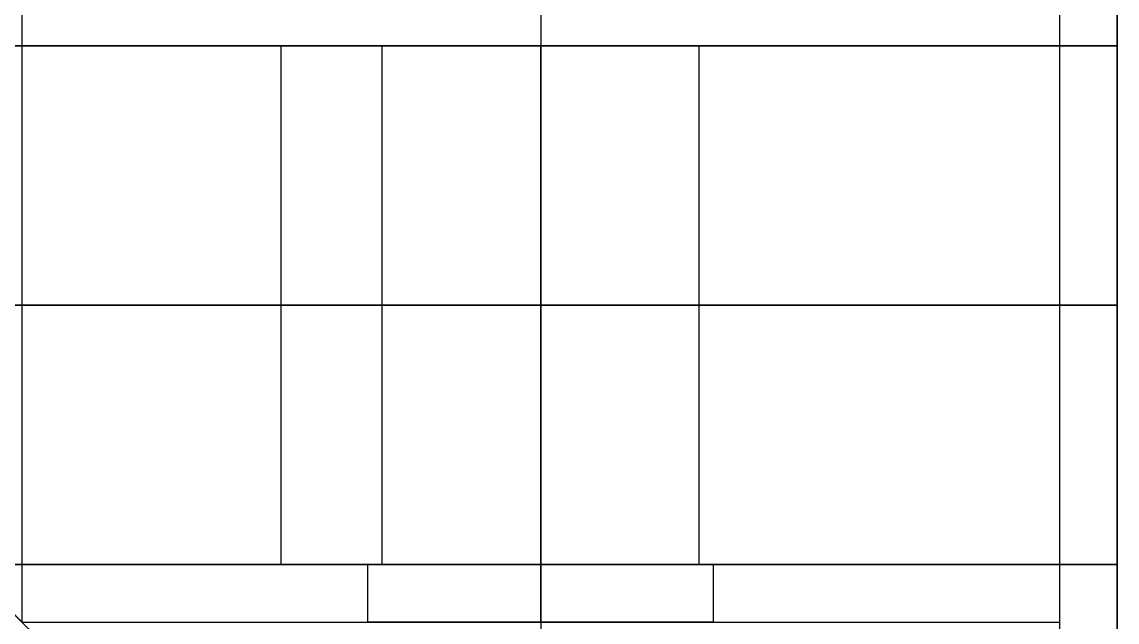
# Model space of a CAD drawing. Header units: millimetres. Extents: x -6529 to 809, y -8611 to 207.
# Drawn here: x 771.03 to 809.03, y -8573 to -8552.17 of the extents above; entities that cross this region are included whole.
import ezdxf

# ---------------------------------------------------------------- set-up
doc = ezdxf.new("R2010")
doc.units = ezdxf.units.MM
doc.header["$MEASUREMENT"] = 0
doc.layers.add('platen', color=7, linetype='Continuous', true_color=0x007f00)
doc.layers.add('staal', color=5, linetype='Continuous', true_color=0x0000ff)

# ---------------------------------------------------------------- blocks, each defined once
blk = doc.blocks.new('plaat base')
at = {"layer": 'platen'}
for p, q in [((20, -32), (20, -32, 18)), ((14.5, -37.5), (14.5, -37.5, 18)), ((25.5, -37.5), (25.5, -37.5, 18)), ((20, -43), (20, -43, 18)), ((20, -107), (20, -107, 18)), ((14.5, -112.5), (14.5, -112.5, 18)), ((25.5, -112.5), (25.5, -112.5, 18)), ((20, -118), (20, -118, 18)), ((20, -182), (20, -182, 18)), ((14.5, -187.5), (14.5, -187.5, 18)), ((25.5, -187.5), (25.5, -187.5, 18)), ((20, -193), (20, -193, 18)), ((20, -257), (20, -257, 18)), ((14.5, -262.5), (14.5, -262.5, 18)), ((25.5, -262.5), (25.5, -262.5, 18)), ((20, -268), (20, -268, 18)), ((20, -632), (20, -632, 18)), ((14.5, -637.5), (14.5, -637.5, 18)), ((25.5, -637.5), (25.5, -637.5, 18)), ((20, -643), (20, -643, 18)), ((20, -707), (20, -707, 18)), ((14.5, -712.5), (14.5, -712.5, 18)), ((25.5, -712.5), (25.5, -712.5, 18)), ((20, -718), (20, -718, 18)), ((20, -782), (20, -782, 18)), ((14.5, -787.5), (14.5, -787.5, 18)), ((25.5, -787.5), (25.5, -787.5, 18)), ((20, -793), (20, -793, 18)), ((20, -857), (20, -857, 18)), ((14.5, -862.5), (14.5, -862.5, 18)), ((25.5, -862.5), (25.5, -862.5, 18)), ((20, -868), (20, -868, 18))]:
    blk.add_line(p, q, dxfattribs=at)
for points in [[(358, 0), (179, 0), (0, 0)], [(0, 0), (0, 0, 9), (0, 0, 18)], [(358, 0, 18), (179, 0, 18), (0, 0, 18)], [(0, 0), (0, -150), (0, -300)], [(0, 0, 18), (0, -150, 18), (0, -300, 18)], [(358, 0, 9), (179, 0, 9), (0, 0, 9)], [(0, 0, 9), (0, -150, 9), (0, -300, 9)], [(0, -150), (0, -150, 9), (0, -150, 18)], [(0, -300), (0, -300, 9), (0, -300, 18)], [(0, -300), (29, -300), (58, -300)], [(0, -300, 18), (29, -300, 18), (58, -300, 18)], [(0, -300, 9), (29, -300, 9), (58, -300, 9)], [(29, -300), (29, -300, 9), (29, -300, 18)], [(58, -600), (29, -600), (0, -600)], [(0, -600), (0, -600, 9), (0, -600, 18)], [(58, -600, 18), (29, -600, 18), (0, -600, 18)], [(0, -600), (0, -750), (0, -900)], [(0, -600, 18), (0, -750, 18), (0, -900, 18)], [(58, -600, 9), (29, -600, 9), (0, -600, 9)], [(0, -600, 9), (0, -750, 9), (0, -900, 9)], [(29, -600), (29, -600, 9), (29, -600, 18)], [(0, -750), (0, -750, 9), (0, -750, 18)], [(0, -900), (0, -900, 9), (0, -900, 18)], [(0, -900), (29, -900), (58, -900)], [(0, -900, 18), (29, -900, 18), (58, -900, 18)], [(0, -900, 9), (29, -900, 9), (58, -900, 9)], [(29, -900), (29, -900, 9), (29, -900, 18)], [(1316, -1200), (1316, -1050), (1316, -900)], [(1316, -1200, 18), (1316, -1050, 18), (1316, -900, 18)], [(1316, -1200, 9), (1316, -1050, 9), (1316, -900, 9)], [(958, -1200), (1137, -1200), (1316, -1200)], [(958, -1200, 18), (1137, -1200, 18), (1316, -1200, 18)], [(958, -1200, 9), (1137, -1200, 9), (1316, -1200, 9)], [(1316, -1200), (1316, -1200, 9), (1316, -1200, 18)]]:
    blk.add_open_spline(points, degree=2, dxfattribs=at)
for points in [[(25.5, -37.5), (25.5, -43), (20, -43), (14.5, -43), (14.5, -37.5), (14.5, -32), (20, -32), (25.5, -32), (25.5, -37.5)], [(25.5, -37.5, 18), (25.5, -43, 18), (20, -43, 18), (14.5, -43, 18), (14.5, -37.5, 18), (14.5, -32, 18), (20, -32, 18), (25.5, -32, 18), (25.5, -37.5, 18)], [(25.5, -112.5), (25.5, -118), (20, -118), (14.5, -118), (14.5, -112.5), (14.5, -107), (20, -107), (25.5, -107), (25.5, -112.5)], [(25.5, -112.5, 18), (25.5, -118, 18), (20, -118, 18), (14.5, -118, 18), (14.5, -112.5, 18), (14.5, -107, 18), (20, -107, 18), (25.5, -107, 18), (25.5, -112.5, 18)], [(25.5, -187.5), (25.5, -193), (20, -193), (14.5, -193), (14.5, -187.5), (14.5, -182), (20, -182), (25.5, -182), (25.5, -187.5)], [(25.5, -187.5, 18), (25.5, -193, 18), (20, -193, 18), (14.5, -193, 18), (14.5, -187.5, 18), (14.5, -182, 18), (20, -182, 18), (25.5, -182, 18), (25.5, -187.5, 18)], [(25.5, -262.5), (25.5, -268), (20, -268), (14.5, -268), (14.5, -262.5), (14.5, -257), (20, -257), (25.5, -257), (25.5, -262.5)], [(25.5, -262.5, 18), (25.5, -268, 18), (20, -268, 18), (14.5, -268, 18), (14.5, -262.5, 18), (14.5, -257, 18), (20, -257, 18), (25.5, -257, 18), (25.5, -262.5, 18)], [(25.5, -637.5), (25.5, -643), (20, -643), (14.5, -643), (14.5, -637.5), (14.5, -632), (20, -632), (25.5, -632), (25.5, -637.5)], [(25.5, -637.5, 18), (25.5, -643, 18), (20, -643, 18), (14.5, -643, 18), (14.5, -637.5, 18), (14.5, -632, 18), (20, -632, 18), (25.5, -632, 18), (25.5, -637.5, 18)], [(25.5, -712.5), (25.5, -718), (20, -718), (14.5, -718), (14.5, -712.5), (14.5, -707), (20, -707), (25.5, -707), (25.5, -712.5)], [(25.5, -712.5, 18), (25.5, -718, 18), (20, -718, 18), (14.5, -718, 18), (14.5, -712.5, 18), (14.5, -707, 18), (20, -707, 18), (25.5, -707, 18), (25.5, -712.5, 18)], [(25.5, -787.5), (25.5, -793), (20, -793), (14.5, -793), (14.5, -787.5), (14.5, -782), (20, -782), (25.5, -782), (25.5, -787.5)], [(25.5, -787.5, 18), (25.5, -793, 18), (20, -793, 18), (14.5, -793, 18), (14.5, -787.5, 18), (14.5, -782, 18), (20, -782, 18), (25.5, -782, 18), (25.5, -787.5, 18)], [(25.5, -862.5), (25.5, -868), (20, -868), (14.5, -868), (14.5, -862.5), (14.5, -857), (20, -857), (25.5, -857), (25.5, -862.5)], [(25.5, -862.5, 18), (25.5, -868, 18), (20, -868, 18), (14.5, -868, 18), (14.5, -862.5, 18), (14.5, -857, 18), (20, -857, 18), (25.5, -857, 18), (25.5, -862.5, 18)]]:
    blk.add_rational_spline(points, [1, 0.707106781187, 1, 0.707106781187, 1, 0.707106781187, 1, 0.707106781187, 1], degree=2, knots=[-31.415927, -31.415927, -31.415927, -23.561945, -23.561945, -15.707963, -15.707963, -7.853982, -7.853982, 0, 0, 0], dxfattribs=at)
blk = doc.blocks.new('plaat laag')
at = {"layer": 'platen'}
for p, q in [((-4.266, -1290.493, 562.5), (13.734, -1290.552, 562.5)), ((-4.266, -1290.493, 412.5), (13.734, -1290.552, 412.5)), ((-4.266, -1290.493, 337.5), (13.734, -1290.552, 337.5)), ((-4.266, -1290.493, 487.5), (13.734, -1290.552, 487.5)), ((-4.285, -1295.993, 568), (13.715, -1296.052, 568)), ((-4.285, -1295.993, 557), (13.715, -1296.052, 557)), ((-4.285, -1295.993, 418), (13.715, -1296.052, 418)), ((-4.285, -1295.993, 407), (13.715, -1296.052, 407)), ((-4.285, -1295.993, 343), (13.715, -1296.052, 343)), ((-4.285, -1295.993, 332), (13.715, -1296.052, 332)), ((-4.285, -1295.993, 493), (13.715, -1296.052, 493)), ((-4.285, -1295.993, 482), (13.715, -1296.052, 482)), ((-4.303, -1301.493, 562.5), (13.697, -1301.552, 562.5)), ((-4.303, -1301.493, 412.5), (13.697, -1301.552, 412.5)), ((-4.303, -1301.493, 337.5), (13.697, -1301.552, 337.5)), ((-4.303, -1301.493, 487.5), (13.697, -1301.552, 487.5))]:
    blk.add_line(p, q, dxfattribs=at)
for points in [[(-3.167, -957.995, 600), (-3.759, -1136.994, 600), (-4.351, -1315.993, 600)], [(5.833, -958.025, 600), (5.241, -1137.024, 600), (4.649, -1316.023, 600)], [(14.833, -958.054, 600), (14.241, -1137.053, 600), (13.649, -1316.052, 600)], [(-4.351, -1315.993, 300), (-4.255, -1286.993, 300), (-4.159, -1257.993, 300)], [(-4.351, -1315.993, 300), (-4.255, -1286.993, 300), (-4.159, -1257.993, 300)], [(4.649, -1316.023, 300), (4.745, -1287.023, 300), (4.841, -1258.023, 300)], [(4.649, -1316.023, 300), (4.745, -1287.023, 300), (4.841, -1258.023, 300)], [(13.649, -1316.052, 300), (13.745, -1287.052, 300), (13.841, -1258.053, 300)], [(13.649, -1316.052, 300), (13.745, -1287.052, 300), (13.841, -1258.053, 300)], [(-4.255, -1286.993, 300), (4.745, -1287.023, 300), (13.745, -1287.052, 300)], [(-4.255, -1286.993, 300), (4.745, -1287.023, 300), (13.745, -1287.052, 300)], [(-4.351, -1315.993, 600), (4.649, -1316.023, 600), (13.649, -1316.052, 600)], [(-4.351, -1315.993, 600), (-4.351, -1315.993, 450), (-4.351, -1315.993, 300)], [(13.649, -1316.052, 300), (4.649, -1316.023, 300), (-4.351, -1315.993, 300)], [(-4.351, -1315.993, 300), (4.649, -1316.023, 300), (13.649, -1316.052, 300)], [(-4.351, -1315.993, 450), (4.649, -1316.023, 450), (13.649, -1316.052, 450)], [(4.649, -1316.023, 600), (4.649, -1316.023, 450), (4.649, -1316.023, 300)], [(13.649, -1316.052, 600), (13.649, -1316.052, 450), (13.649, -1316.052, 300)]]:
    blk.add_open_spline(points, degree=2, dxfattribs=at)
for points in [[(-4.266, -1290.493, 562.5), (-4.266, -1290.493, 557), (-4.285, -1295.993, 557), (-4.303, -1301.493, 557), (-4.303, -1301.493, 562.5), (-4.303, -1301.493, 568), (-4.285, -1295.993, 568), (-4.266, -1290.493, 568), (-4.266, -1290.493, 562.5)], [(-4.266, -1290.493, 412.5), (-4.266, -1290.493, 407), (-4.285, -1295.993, 407), (-4.303, -1301.493, 407), (-4.303, -1301.493, 412.5), (-4.303, -1301.493, 418), (-4.285, -1295.993, 418), (-4.266, -1290.493, 418), (-4.266, -1290.493, 412.5)], [(-4.266, -1290.493, 337.5), (-4.266, -1290.493, 332), (-4.285, -1295.993, 332), (-4.303, -1301.493, 332), (-4.303, -1301.493, 337.5), (-4.303, -1301.493, 343), (-4.285, -1295.993, 343), (-4.266, -1290.493, 343), (-4.266, -1290.493, 337.5)], [(-4.266, -1290.493, 487.5), (-4.266, -1290.493, 482), (-4.285, -1295.993, 482), (-4.303, -1301.493, 482), (-4.303, -1301.493, 487.5), (-4.303, -1301.493, 493), (-4.285, -1295.993, 493), (-4.266, -1290.493, 493), (-4.266, -1290.493, 487.5)], [(13.734, -1290.552, 562.5), (13.734, -1290.552, 557), (13.715, -1296.052, 557), (13.697, -1301.552, 557), (13.697, -1301.552, 562.5), (13.697, -1301.552, 568), (13.715, -1296.052, 568), (13.734, -1290.552, 568), (13.734, -1290.552, 562.5)], [(13.734, -1290.552, 412.5), (13.734, -1290.552, 407), (13.715, -1296.052, 407), (13.697, -1301.552, 407), (13.697, -1301.552, 412.5), (13.697, -1301.552, 418), (13.715, -1296.052, 418), (13.734, -1290.552, 418), (13.734, -1290.552, 412.5)], [(13.734, -1290.552, 337.5), (13.734, -1290.552, 332), (13.715, -1296.052, 332), (13.697, -1301.552, 332), (13.697, -1301.552, 337.5), (13.697, -1301.552, 343), (13.715, -1296.052, 343), (13.734, -1290.552, 343), (13.734, -1290.552, 337.5)], [(13.734, -1290.552, 487.5), (13.734, -1290.552, 482), (13.715, -1296.052, 482), (13.697, -1301.552, 482), (13.697, -1301.552, 487.5), (13.697, -1301.552, 493), (13.715, -1296.052, 493), (13.734, -1290.552, 493), (13.734, -1290.552, 487.5)]]:
    blk.add_rational_spline(points, [1, 0.707106781187, 1, 0.707106781187, 1, 0.707106781187, 1, 0.707106781187, 1], degree=2, knots=[-31.415927, -31.415927, -31.415927, -23.561945, -23.561945, -15.707963, -15.707963, -7.853982, -7.853982, 0, 0, 0], dxfattribs=at)
blk = doc.blocks.new('top plaat')
at = {"layer": 'platen'}
for points in [[(1316, -1236), (1316, -927), (1316, -618), (1316, -309), (1316, 0)], [(1316, -1236, 18), (1316, -927, 18), (1316, -618, 18), (1316, -309, 18), (1316, 0, 18)], [(1316, -1236, 9), (1316, -927, 9), (1316, -618, 9), (1316, -309, 9), (1316, 0, 9)]]:
    blk.add_open_spline(points, degree=2, knots=[7292.2246, 7292.2246, 7292.2246, 7911.517745, 7911.517745, 8530.810891, 8530.810891, 8530.810891], dxfattribs=at)
for points in [[(1276, -1236), (1296, -1236), (1316, -1236)], [(1276, -1236, 18), (1296, -1236, 18), (1316, -1236, 18)], [(1276, -1236, 9), (1296, -1236, 9), (1316, -1236, 9)], [(1296, -1236), (1296, -1236, 9), (1296, -1236, 18)], [(1316, -1236), (1316, -1236, 9), (1316, -1236, 18)]]:
    blk.add_open_spline(points, degree=2, dxfattribs=at)

msp = doc.modelspace()

# ---------------------------------------------------------------- linework, layer by layer
at = {"layer": 'staal'}
for p, q in [((809.026, -8611.003, 1952), (769.026, -8571.003, 1952)), ((769.026, -8571.003, 1977), (771.026, -8573.003, 1977)), ((809.026, -8611.003, 1952), (769.026, -8571.003, 1952)), ((783.026, -8573.003, 1371.5), (783.026, -8571.003, 1371.5)), ((783.026, -8573.003, 1446.5), (783.026, -8571.003, 1446.5)), ((783.026, -8573.003, 1596.5), (783.026, -8571.003, 1596.5)), ((783.026, -8573.003, 1521.5), (783.026, -8571.003, 1521.5)), ((783.026, -8573.003, 1746.5), (783.026, -8571.003, 1746.5)), ((783.026, -8573.003, 1671.5), (783.026, -8571.003, 1671.5)), ((783.026, -8573.003, 1896.5), (783.026, -8571.003, 1896.5)), ((783.026, -8573.003, 1821.5), (783.026, -8571.003, 1821.5)), ((783.026, -8573.003, 1221.5), (783.026, -8571.003, 1221.5)), ((783.026, -8573.003, 1296.5), (783.026, -8571.003, 1296.5)), ((783.026, -8573.003, 1071.5), (783.026, -8571.003, 1071.5)), ((783.026, -8573.003, 1146.5), (783.026, -8571.003, 1146.5)), ((783.026, -8573.003, 921.5), (783.026, -8571.003, 921.5)), ((783.026, -8573.003, 996.5), (783.026, -8571.003, 996.5)), ((783.026, -8573.003, 846.5), (783.026, -8571.003, 846.5)), ((783.026, -8573.003, 771.5), (783.026, -8571.003, 771.5)), ((783.026, -8573.003, 545.5), (783.026, -8571.003, 545.5)), ((783.026, -8573.003, 620.5), (783.026, -8571.003, 620.5)), ((783.026, -8573.003, 395.5), (783.026, -8571.003, 395.5)), ((783.026, -8573.003, 470.5), (783.026, -8571.003, 470.5)), ((783.026, -8573.003, 245.5), (783.026, -8571.003, 245.5)), ((783.026, -8573.003, 320.5), (783.026, -8571.003, 320.5)), ((783.026, -8573.003, 170.5), (783.026, -8571.003, 170.5)), ((783.026, -8573.003, 95.5), (783.026, -8571.003, 95.5)), ((789.026, -8573.003, 716), (789.026, -8571.003, 716)), ((789.026, -8573.003, 1952), (789.026, -8571.003, 1952)), ((789.026, -8573.003, 1377.5), (789.026, -8571.003, 1377.5)), ((789.026, -8573.003, 1365.5), (789.026, -8571.003, 1365.5)), ((789.026, -8573.003, 1452.5), (789.026, -8571.003, 1452.5)), ((789.026, -8573.003, 1440.5), (789.026, -8571.003, 1440.5)), ((789.026, -8573.003, 1602.5), (789.026, -8571.003, 1602.5)), ((789.026, -8573.003, 1590.5), (789.026, -8571.003, 1590.5)), ((789.026, -8573.003, 1527.5), (789.026, -8571.003, 1527.5)), ((789.026, -8573.003, 1515.5), (789.026, -8571.003, 1515.5)), ((789.026, -8573.003, 1752.5), (789.026, -8571.003, 1752.5)), ((789.026, -8573.003, 1740.5), (789.026, -8571.003, 1740.5)), ((789.026, -8573.003, 1677.5), (789.026, -8571.003, 1677.5)), ((789.026, -8573.003, 1665.5), (789.026, -8571.003, 1665.5)), ((789.026, -8573.003, 1902.5), (789.026, -8571.003, 1902.5)), ((789.026, -8573.003, 1890.5), (789.026, -8571.003, 1890.5)), ((789.026, -8573.003, 1827.5), (789.026, -8571.003, 1827.5)), ((789.026, -8573.003, 1815.5), (789.026, -8571.003, 1815.5)), ((789.026, -8573.003, 1227.5), (789.026, -8571.003, 1227.5)), ((789.026, -8573.003, 1215.5), (789.026, -8571.003, 1215.5)), ((789.026, -8573.003, 1302.5), (789.026, -8571.003, 1302.5)), ((789.026, -8573.003, 1290.5), (789.026, -8571.003, 1290.5)), ((789.026, -8573.003, 1077.5), (789.026, -8571.003, 1077.5)), ((789.026, -8573.003, 1065.5), (789.026, -8571.003, 1065.5)), ((789.026, -8573.003, 1152.5), (789.026, -8571.003, 1152.5)), ((789.026, -8573.003, 1140.5), (789.026, -8571.003, 1140.5)), ((789.026, -8573.003, 927.5), (789.026, -8571.003, 927.5)), ((789.026, -8573.003, 915.5), (789.026, -8571.003, 915.5)), ((789.026, -8573.003, 1002.5), (789.026, -8571.003, 1002.5)), ((789.026, -8573.003, 990.5), (789.026, -8571.003, 990.5)), ((789.026, -8573.003, 852.5), (789.026, -8571.003, 852.5)), ((789.026, -8573.003, 840.5), (789.026, -8571.003, 840.5)), ((789.026, -8573.003, 777.5), (789.026, -8571.003, 777.5)), ((789.026, -8573.003, 765.5), (789.026, -8571.003, 765.5)), ((789.026, -8573.003, 40), (789.026, -8571.003, 40)), ((789.026, -8573.003, 551.5), (789.026, -8571.003, 551.5)), ((789.026, -8573.003, 539.5), (789.026, -8571.003, 539.5)), ((789.026, -8573.003, 626.5), (789.026, -8571.003, 626.5)), ((789.026, -8573.003, 614.5), (789.026, -8571.003, 614.5)), ((789.026, -8573.003, 401.5), (789.026, -8571.003, 401.5)), ((789.026, -8573.003, 389.5), (789.026, -8571.003, 389.5)), ((789.026, -8573.003, 476.5), (789.026, -8571.003, 476.5)), ((789.026, -8573.003, 464.5), (789.026, -8571.003, 464.5)), ((789.026, -8573.003, 251.5), (789.026, -8571.003, 251.5)), ((789.026, -8573.003, 239.5), (789.026, -8571.003, 239.5)), ((789.026, -8573.003, 326.5), (789.026, -8571.003, 326.5)), ((789.026, -8573.003, 314.5), (789.026, -8571.003, 314.5)), ((789.026, -8573.003, 176.5), (789.026, -8571.003, 176.5)), ((789.026, -8573.003, 164.5), (789.026, -8571.003, 164.5)), ((789.026, -8573.003, 101.5), (789.026, -8571.003, 101.5)), ((789.026, -8573.003, 89.5), (789.026, -8571.003, 89.5)), ((795.026, -8573.003, 1371.5), (795.026, -8571.003, 1371.5)), ((795.026, -8573.003, 1446.5), (795.026, -8571.003, 1446.5)), ((795.026, -8573.003, 1596.5), (795.026, -8571.003, 1596.5)), ((795.026, -8573.003, 1521.5), (795.026, -8571.003, 1521.5)), ((795.026, -8573.003, 1746.5), (795.026, -8571.003, 1746.5)), ((795.026, -8573.003, 1671.5), (795.026, -8571.003, 1671.5)), ((795.026, -8573.003, 1896.5), (795.026, -8571.003, 1896.5)), ((795.026, -8573.003, 1821.5), (795.026, -8571.003, 1821.5)), ((795.026, -8573.003, 1221.5), (795.026, -8571.003, 1221.5)), ((795.026, -8573.003, 1296.5), (795.026, -8571.003, 1296.5)), ((795.026, -8573.003, 1071.5), (795.026, -8571.003, 1071.5)), ((795.026, -8573.003, 1146.5), (795.026, -8571.003, 1146.5)), ((795.026, -8573.003, 921.5), (795.026, -8571.003, 921.5)), ((795.026, -8573.003, 996.5), (795.026, -8571.003, 996.5)), ((795.026, -8573.003, 846.5), (795.026, -8571.003, 846.5)), ((795.026, -8573.003, 771.5), (795.026, -8571.003, 771.5)), ((795.026, -8573.003, 545.5), (795.026, -8571.003, 545.5)), ((795.026, -8573.003, 620.5), (795.026, -8571.003, 620.5)), ((795.026, -8573.003, 395.5), (795.026, -8571.003, 395.5)), ((795.026, -8573.003, 470.5), (795.026, -8571.003, 470.5)), ((795.026, -8573.003, 245.5), (795.026, -8571.003, 245.5)), ((795.026, -8573.003, 320.5), (795.026, -8571.003, 320.5)), ((795.026, -8573.003, 170.5), (795.026, -8571.003, 170.5)), ((795.026, -8573.003, 95.5), (795.026, -8571.003, 95.5))]:
    msp.add_line(p, q, dxfattribs=at)
msp.add_lwpolyline([(-506.974, -7295.003), (809.026, -7295.003), (809.026, -8611.003), (-506.974, -8611.003)], close=True, dxfattribs=at)
for points in [[(809.026, -7295.003, 1952), (809.026, -7953.003, 1952), (809.026, -8611.003, 1952)], [(809.026, -7295.003, 1992), (809.026, -7953.003, 1992), (809.026, -8611.003, 1992)], [(809.026, -7295.003), (809.026, -7953.003), (809.026, -8611.003)], [(809.026, -7295.003, 40), (809.026, -7953.003, 40), (809.026, -8611.003, 40)], [(809.026, -7295.003, 676), (809.026, -7953.003, 676), (809.026, -8611.003, 676)], [(809.026, -7295.003, 716), (809.026, -7953.003, 716), (809.026, -8611.003, 716)], [(807.026, -7297.003, 1990), (807.026, -7953.003, 1990), (807.026, -8609.003, 1990)], [(807.026, -7297.003, 1954), (807.026, -7953.003, 1954), (807.026, -8609.003, 1954)], [(807.026, -7297.003, 38), (807.026, -7953.003, 38), (807.026, -8609.003, 38)], [(807.026, -7297.003, 2), (807.026, -7953.003, 2), (807.026, -8609.003, 2)], [(807.026, -7297.003, 714), (807.026, -7953.003, 714), (807.026, -8609.003, 714)], [(807.026, -7297.003, 678), (807.026, -7953.003, 678), (807.026, -8609.003, 678)], [(771.026, -7333.003, 1990), (771.026, -7953.003, 1990), (771.026, -8573.003, 1990)], [(771.026, -7333.003, 1954), (771.026, -7953.003, 1954), (771.026, -8573.003, 1954)], [(789.026, -8520.503, 40), (789.026, -8555.753, 40), (789.026, -8591.003, 40)], [(789.026, -8520.503, 38), (789.026, -8555.753, 38), (789.026, -8591.003, 38)], [(789.026, -8520.503, 2), (789.026, -8555.753, 2), (789.026, -8591.003, 2)], [(789.026, -8520.503), (789.026, -8555.753), (789.026, -8591.003)], [(771.026, -8521.503, 1972), (771.026, -8547.253, 1972), (771.026, -8573.003, 1972)], [(789.026, -8521.503, 1992), (789.026, -8556.253, 1992), (789.026, -8591.003, 1992)], [(789.026, -8521.503, 1990), (789.026, -8556.253, 1990), (789.026, -8591.003, 1990)], [(789.026, -8521.503, 1954), (789.026, -8556.253, 1954), (789.026, -8591.003, 1954)], [(789.026, -8521.503, 1952), (789.026, -8556.253, 1952), (789.026, -8591.003, 1952)], [(789.026, -8521.503, 716), (789.026, -8556.253, 716), (789.026, -8591.003, 716)], [(789.026, -8521.503, 714), (789.026, -8556.253, 714), (789.026, -8591.003, 714)], [(789.026, -8521.503, 678), (789.026, -8556.253, 678), (789.026, -8591.003, 678)], [(789.026, -8521.503, 676), (789.026, -8556.253, 676), (789.026, -8591.003, 676)], [(807.026, -8521.503, 1972), (807.026, -8565.253, 1972), (807.026, -8609.003, 1972)], [(807.026, -8521.503, 20), (807.026, -8565.253, 20), (807.026, -8609.003, 20)], [(807.026, -8521.503, 696), (807.026, -8565.253, 696), (807.026, -8609.003, 696)], [(809.026, -8521.503, 1972), (809.026, -8566.253, 1972), (809.026, -8611.003, 1972)], [(809.026, -8521.503, 20), (809.026, -8566.253, 20), (809.026, -8611.003, 20)], [(809.026, -8521.503, 696), (809.026, -8566.253, 696), (809.026, -8611.003, 696)], [(809.026, -8611.003, 1992), (789.026, -8591.003, 1992), (769.026, -8571.003, 1992)], [(809.026, -8611.003, 1992), (789.026, -8591.003, 1992), (769.026, -8571.003, 1992)], [(809.026, -8571.003, 716), (789.026, -8571.003, 716), (769.026, -8571.003, 716)], [(809.026, -8571.003, 1952), (789.026, -8571.003, 1952), (769.026, -8571.003, 1952)], [(809.026, -8571.003, 1334), (789.026, -8571.003, 1334), (769.026, -8571.003, 1334)], [(809.026, -8611.003, 40), (789.026, -8591.003, 40), (769.026, -8571.003, 40)], [(809.026, -8611.003), (789.026, -8591.003), (769.026, -8571.003)], [(769.026, -8571.003, 40), (789.026, -8591.003, 40), (809.026, -8611.003, 40)], [(809.026, -8611.003, 716), (789.026, -8591.003, 716), (769.026, -8571.003, 716)], [(809.026, -8611.003, 716), (789.026, -8591.003, 716), (769.026, -8571.003, 716)], [(809.026, -8571.003, 40), (789.026, -8571.003, 40), (769.026, -8571.003, 40)], [(809.026, -8571.003, 676), (789.026, -8571.003, 676), (769.026, -8571.003, 676)], [(809.026, -8571.003, 658), (789.026, -8571.003, 658), (769.026, -8571.003, 658)], [(789.026, -8571.003, 716), (789.026, -8571.003, 740.75), (789.026, -8571.003, 765.5)], [(789.026, -8571.003, 777.5), (789.026, -8571.003, 809), (789.026, -8571.003, 840.5)], [(789.026, -8571.003, 852.5), (789.026, -8571.003, 884), (789.026, -8571.003, 915.5)], [(789.026, -8571.003, 927.5), (789.026, -8571.003, 959), (789.026, -8571.003, 990.5)], [(789.026, -8571.003, 1002.5), (789.026, -8571.003, 1034), (789.026, -8571.003, 1065.5)], [(789.026, -8571.003, 1077.5), (789.026, -8571.003, 1109), (789.026, -8571.003, 1140.5)], [(789.026, -8571.003, 1152.5), (789.026, -8571.003, 1184), (789.026, -8571.003, 1215.5)], [(789.026, -8571.003, 1227.5), (789.026, -8571.003, 1259), (789.026, -8571.003, 1290.5)], [(789.026, -8571.003, 1302.5), (789.026, -8571.003, 1334), (789.026, -8571.003, 1365.5)], [(789.026, -8571.003, 1377.5), (789.026, -8571.003, 1409), (789.026, -8571.003, 1440.5)], [(789.026, -8571.003, 1452.5), (789.026, -8571.003, 1484), (789.026, -8571.003, 1515.5)], [(789.026, -8571.003, 1527.5), (789.026, -8571.003, 1559), (789.026, -8571.003, 1590.5)], [(789.026, -8571.003, 1602.5), (789.026, -8571.003, 1634), (789.026, -8571.003, 1665.5)], [(789.026, -8571.003, 1677.5), (789.026, -8571.003, 1709), (789.026, -8571.003, 1740.5)], [(789.026, -8571.003, 1752.5), (789.026, -8571.003, 1784), (789.026, -8571.003, 1815.5)], [(789.026, -8571.003, 1827.5), (789.026, -8571.003, 1859), (789.026, -8571.003, 1890.5)], [(789.026, -8571.003, 1902.5), (789.026, -8571.003, 1927.25), (789.026, -8571.003, 1952)], [(789.026, -8571.003, 40), (789.026, -8571.003, 64.75), (789.026, -8571.003, 89.5)], [(789.026, -8571.003, 101.5), (789.026, -8571.003, 133), (789.026, -8571.003, 164.5)], [(789.026, -8571.003, 176.5), (789.026, -8571.003, 208), (789.026, -8571.003, 239.5)], [(789.026, -8571.003, 251.5), (789.026, -8571.003, 283), (789.026, -8571.003, 314.5)], [(789.026, -8571.003, 326.5), (789.026, -8571.003, 358), (789.026, -8571.003, 389.5)], [(789.026, -8571.003, 401.5), (789.026, -8571.003, 433), (789.026, -8571.003, 464.5)], [(789.026, -8571.003, 476.5), (789.026, -8571.003, 508), (789.026, -8571.003, 539.5)], [(789.026, -8571.003, 551.5), (789.026, -8571.003, 583), (789.026, -8571.003, 614.5)], [(789.026, -8571.003, 626.5), (789.026, -8571.003, 651.25), (789.026, -8571.003, 676)], [(809.026, -8611.003, 716), (809.026, -8591.003, 716), (809.026, -8571.003, 716)], [(809.026, -8571.003, 716), (809.026, -8571.003, 1334), (809.026, -8571.003, 1952)], [(809.026, -8611.003, 1952), (809.026, -8591.003, 1952), (809.026, -8571.003, 1952)], [(809.026, -8611.003, 1334), (809.026, -8591.003, 1334), (809.026, -8571.003, 1334)], [(809.026, -8611.003, 40), (809.026, -8591.003, 40), (809.026, -8571.003, 40)], [(809.026, -8571.003, 40), (809.026, -8571.003, 358), (809.026, -8571.003, 676)], [(809.026, -8611.003, 676), (809.026, -8591.003, 676), (809.026, -8571.003, 676)], [(809.026, -8611.003, 658), (809.026, -8591.003, 658), (809.026, -8571.003, 658)], [(771.026, -8573.003, 1990), (789.026, -8591.003, 1990), (807.026, -8609.003, 1990)], [(771.026, -8573.003, 1954), (771.026, -8573.003, 1972), (771.026, -8573.003, 1990)], [(807.026, -8609.003, 1954), (789.026, -8591.003, 1954), (771.026, -8573.003, 1954)], [(771.026, -8573.003, 1990), (789.026, -8591.003, 1990), (807.026, -8609.003, 1990)], [(807.026, -8609.003, 1954), (789.026, -8591.003, 1954), (771.026, -8573.003, 1954)], [(771.026, -8573.003, 716), (789.026, -8573.003, 716), (807.026, -8573.003, 716)], [(771.026, -8573.003, 1952), (789.026, -8573.003, 1952), (807.026, -8573.003, 1952)], [(771.026, -8573.003, 1334), (789.026, -8573.003, 1334), (807.026, -8573.003, 1334)], [(771.026, -8573.003, 38), (789.026, -8591.003, 38), (807.026, -8609.003, 38)], [(807.026, -8609.003, 2), (789.026, -8591.003, 2), (771.026, -8573.003, 2)], [(807.026, -8609.003, 38), (789.026, -8591.003, 38), (771.026, -8573.003, 38)], [(771.026, -8573.003, 2), (789.026, -8591.003, 2), (807.026, -8609.003, 2)], [(771.026, -8573.003, 40), (789.026, -8573.003, 40), (807.026, -8573.003, 40)], [(771.026, -8573.003, 676), (789.026, -8573.003, 676), (807.026, -8573.003, 676)], [(771.026, -8573.003, 658), (789.026, -8573.003, 658), (807.026, -8573.003, 658)], [(789.026, -8573.003, 716), (789.026, -8573.003, 740.75), (789.026, -8573.003, 765.5)], [(789.026, -8573.003, 777.5), (789.026, -8573.003, 809), (789.026, -8573.003, 840.5)], [(789.026, -8573.003, 852.5), (789.026, -8573.003, 884), (789.026, -8573.003, 915.5)], [(789.026, -8573.003, 927.5), (789.026, -8573.003, 959), (789.026, -8573.003, 990.5)], [(789.026, -8573.003, 1002.5), (789.026, -8573.003, 1034), (789.026, -8573.003, 1065.5)], [(789.026, -8573.003, 1077.5), (789.026, -8573.003, 1109), (789.026, -8573.003, 1140.5)], [(789.026, -8573.003, 1152.5), (789.026, -8573.003, 1184), (789.026, -8573.003, 1215.5)], [(789.026, -8573.003, 1227.5), (789.026, -8573.003, 1259), (789.026, -8573.003, 1290.5)], [(789.026, -8573.003, 1302.5), (789.026, -8573.003, 1334), (789.026, -8573.003, 1365.5)], [(789.026, -8573.003, 1377.5), (789.026, -8573.003, 1409), (789.026, -8573.003, 1440.5)], [(789.026, -8573.003, 1452.5), (789.026, -8573.003, 1484), (789.026, -8573.003, 1515.5)], [(789.026, -8573.003, 1527.5), (789.026, -8573.003, 1559), (789.026, -8573.003, 1590.5)], [(789.026, -8573.003, 1602.5), (789.026, -8573.003, 1634), (789.026, -8573.003, 1665.5)], [(789.026, -8573.003, 1677.5), (789.026, -8573.003, 1709), (789.026, -8573.003, 1740.5)], [(789.026, -8573.003, 1752.5), (789.026, -8573.003, 1784), (789.026, -8573.003, 1815.5)], [(789.026, -8573.003, 1827.5), (789.026, -8573.003, 1859), (789.026, -8573.003, 1890.5)], [(789.026, -8573.003, 1902.5), (789.026, -8573.003, 1927.25), (789.026, -8573.003, 1952)], [(789.026, -8573.003, 40), (789.026, -8573.003, 64.75), (789.026, -8573.003, 89.5)], [(789.026, -8573.003, 101.5), (789.026, -8573.003, 133), (789.026, -8573.003, 164.5)], [(789.026, -8573.003, 176.5), (789.026, -8573.003, 208), (789.026, -8573.003, 239.5)], [(789.026, -8573.003, 251.5), (789.026, -8573.003, 283), (789.026, -8573.003, 314.5)], [(789.026, -8573.003, 326.5), (789.026, -8573.003, 358), (789.026, -8573.003, 389.5)], [(789.026, -8573.003, 401.5), (789.026, -8573.003, 433), (789.026, -8573.003, 464.5)], [(789.026, -8573.003, 476.5), (789.026, -8573.003, 508), (789.026, -8573.003, 539.5)], [(789.026, -8573.003, 551.5), (789.026, -8573.003, 583), (789.026, -8573.003, 614.5)], [(789.026, -8573.003, 626.5), (789.026, -8573.003, 651.25), (789.026, -8573.003, 676)], [(807.026, -8573.003, 716), (807.026, -8573.003, 1334), (807.026, -8573.003, 1952)], [(807.026, -8573.003, 716), (807.026, -8591.003, 716), (807.026, -8609.003, 716)], [(807.026, -8573.003, 1952), (807.026, -8591.003, 1952), (807.026, -8609.003, 1952)], [(807.026, -8573.003, 1334), (807.026, -8591.003, 1334), (807.026, -8609.003, 1334)], [(807.026, -8573.003, 40), (807.026, -8573.003, 358), (807.026, -8573.003, 676)], [(807.026, -8573.003, 40), (807.026, -8591.003, 40), (807.026, -8609.003, 40)], [(807.026, -8573.003, 676), (807.026, -8591.003, 676), (807.026, -8609.003, 676)], [(807.026, -8573.003, 658), (807.026, -8591.003, 658), (807.026, -8609.003, 658)]]:
    msp.add_open_spline(points, degree=2, dxfattribs=at)
for points, weights, knots in [([(783.026, -8571.003, 1371.5), (783.026, -8571.003, 1365.5), (789.026, -8571.003, 1365.5), (795.026, -8571.003, 1365.5), (795.026, -8571.003, 1371.5), (795.026, -8571.003, 1377.5), (789.026, -8571.003, 1377.5), (783.026, -8571.003, 1377.5), (783.026, -8571.003, 1371.5)], [1, 0.707106781187, 1, 0.707106781187, 1, 0.707106781187, 1, 0.707106781187, 1], [-31.415927, -31.415927, -31.415927, -23.561945, -23.561945, -15.707963, -15.707963, -7.853982, -7.853982, 0, 0, 0]), ([(783.026, -8571.003, 1446.5), (783.026, -8571.003, 1440.5), (789.026, -8571.003, 1440.5), (795.026, -8571.003, 1440.5), (795.026, -8571.003, 1446.5), (795.026, -8571.003, 1452.5), (789.026, -8571.003, 1452.5), (783.026, -8571.003, 1452.5), (783.026, -8571.003, 1446.5)], [1, 0.707106781187, 1, 0.707106781187, 1, 0.707106781187, 1, 0.707106781187, 1], [-31.415927, -31.415927, -31.415927, -23.561945, -23.561945, -15.707963, -15.707963, -7.853982, -7.853982, 0, 0, 0]), ([(783.026, -8571.003, 1596.5), (783.026, -8571.003, 1590.5), (789.026, -8571.003, 1590.5), (795.026, -8571.003, 1590.5), (795.026, -8571.003, 1596.5), (795.026, -8571.003, 1602.5), (789.026, -8571.003, 1602.5), (783.026, -8571.003, 1602.5), (783.026, -8571.003, 1596.5)], [1, 0.707106781187, 1, 0.707106781187, 1, 0.707106781187, 1, 0.707106781187, 1], [-31.415927, -31.415927, -31.415927, -23.561945, -23.561945, -15.707963, -15.707963, -7.853982, -7.853982, 0, 0, 0]), ([(783.026, -8571.003, 1521.5), (783.026, -8571.003, 1515.5), (789.026, -8571.003, 1515.5), (795.026, -8571.003, 1515.5), (795.026, -8571.003, 1521.5), (795.026, -8571.003, 1527.5), (789.026, -8571.003, 1527.5), (783.026, -8571.003, 1527.5), (783.026, -8571.003, 1521.5)], [1, 0.707106781187, 1, 0.707106781187, 1, 0.707106781187, 1, 0.707106851018, 0.999999860338], [-31.415927, -31.415927, -31.415927, -23.561944, -23.561944, -15.707962, -15.707962, -7.85398, -7.85398, 0, 0, 0]), ([(783.026, -8571.003, 1746.5), (783.026, -8571.003, 1740.5), (789.026, -8571.003, 1740.5), (795.026, -8571.003, 1740.5), (795.026, -8571.003, 1746.5), (795.026, -8571.003, 1752.5), (789.026, -8571.003, 1752.5), (783.026, -8571.003, 1752.5), (783.026, -8571.003, 1746.5)], [1, 0.707106781187, 1, 0.707106781187, 1, 0.707106781187, 1, 0.707106781187, 1], [-31.415927, -31.415927, -31.415927, -23.561945, -23.561945, -15.707963, -15.707963, -7.853982, -7.853982, 0, 0, 0]), ([(783.026, -8571.003, 1671.5), (783.026, -8571.003, 1665.5), (789.026, -8571.003, 1665.5), (795.026, -8571.003, 1665.5), (795.026, -8571.003, 1671.5), (795.026, -8571.003, 1677.5), (789.026, -8571.003, 1677.5), (783.026, -8571.003, 1677.5), (783.026, -8571.003, 1671.5)], [1, 0.707106781187, 1, 0.707106781187, 1, 0.707106781187, 1, 0.707106851018, 0.999999860338], [-31.415927, -31.415927, -31.415927, -23.561944, -23.561944, -15.707962, -15.707962, -7.85398, -7.85398, 0, 0, 0]), ([(783.026, -8571.003, 1896.5), (783.026, -8571.003, 1890.5), (789.026, -8571.003, 1890.5), (795.026, -8571.003, 1890.5), (795.026, -8571.003, 1896.5), (795.026, -8571.003, 1902.5), (789.026, -8571.003, 1902.5), (783.026, -8571.003, 1902.5), (783.026, -8571.003, 1896.5)], [1, 0.707106781187, 1, 0.707106781187, 1, 0.707106781187, 1, 0.707106781187, 1], [-31.415927, -31.415927, -31.415927, -23.561945, -23.561945, -15.707963, -15.707963, -7.853982, -7.853982, 0, 0, 0]), ([(783.026, -8571.003, 1821.5), (783.026, -8571.003, 1815.5), (789.026, -8571.003, 1815.5), (795.026, -8571.003, 1815.5), (795.026, -8571.003, 1821.5), (795.026, -8571.003, 1827.5), (789.026, -8571.003, 1827.5), (783.026, -8571.003, 1827.5), (783.026, -8571.003, 1821.5)], [1, 0.707106781187, 1, 0.707106781187, 1, 0.707106781187, 1, 0.707106781187, 1], [-31.415927, -31.415927, -31.415927, -23.561945, -23.561945, -15.707963, -15.707963, -7.853982, -7.853982, 0, 0, 0]), ([(783.026, -8571.003, 1221.5), (783.026, -8571.003, 1215.5), (789.026, -8571.003, 1215.5), (795.026, -8571.003, 1215.5), (795.026, -8571.003, 1221.5), (795.026, -8571.003, 1227.5), (789.026, -8571.003, 1227.5), (783.026, -8571.003, 1227.5), (783.026, -8571.003, 1221.5)], [1, 0.707106781187, 1, 0.707106781187, 1, 0.707106781187, 1, 0.707106781187, 1], [-31.415927, -31.415927, -31.415927, -23.561945, -23.561945, -15.707963, -15.707963, -7.853982, -7.853982, 0, 0, 0]), ([(783.026, -8571.003, 1296.5), (783.026, -8571.003, 1290.5), (789.026, -8571.003, 1290.5), (795.026, -8571.003, 1290.5), (795.026, -8571.003, 1296.5), (795.026, -8571.003, 1302.5), (789.026, -8571.003, 1302.5), (783.026, -8571.003, 1302.5), (783.026, -8571.003, 1296.5)], [1, 0.707106781187, 1, 0.707106781187, 1, 0.707106781187, 1, 0.707106781187, 1], [-31.415927, -31.415927, -31.415927, -23.561945, -23.561945, -15.707963, -15.707963, -7.853982, -7.853982, 0, 0, 0]), ([(783.026, -8571.003, 1071.5), (783.026, -8571.003, 1065.5), (789.026, -8571.003, 1065.5), (795.026, -8571.003, 1065.5), (795.026, -8571.003, 1071.5), (795.026, -8571.003, 1077.5), (789.026, -8571.003, 1077.5), (783.026, -8571.003, 1077.5), (783.026, -8571.003, 1071.5)], [1, 0.707106781187, 1, 0.707106781187, 1, 0.707106781187, 1, 0.707106781187, 1], [-31.415927, -31.415927, -31.415927, -23.561945, -23.561945, -15.707963, -15.707963, -7.853982, -7.853982, 0, 0, 0]), ([(783.026, -8571.003, 1146.5), (783.026, -8571.003, 1140.5), (789.026, -8571.003, 1140.5), (795.026, -8571.003, 1140.5), (795.026, -8571.003, 1146.5), (795.026, -8571.003, 1152.5), (789.026, -8571.003, 1152.5), (783.026, -8571.003, 1152.5), (783.026, -8571.003, 1146.5)], [1, 0.707106781187, 1, 0.707106781187, 1, 0.707106781187, 1, 0.707106781187, 1], [-31.415927, -31.415927, -31.415927, -23.561945, -23.561945, -15.707963, -15.707963, -7.853982, -7.853982, 0, 0, 0]), ([(783.026, -8571.003, 921.5), (783.026, -8571.003, 915.5), (789.026, -8571.003, 915.5), (795.026, -8571.003, 915.5), (795.026, -8571.003, 921.5), (795.026, -8571.003, 927.5), (789.026, -8571.003, 927.5), (783.026, -8571.003, 927.5), (783.026, -8571.003, 921.5)], [1, 0.707106781187, 1, 0.707106781187, 1, 0.707106781187, 1, 0.707106781187, 1], [-31.415927, -31.415927, -31.415927, -23.561945, -23.561945, -15.707963, -15.707963, -7.853982, -7.853982, 0, 0, 0]), ([(783.026, -8571.003, 996.5), (783.026, -8571.003, 990.5), (789.026, -8571.003, 990.5), (795.026, -8571.003, 990.5), (795.026, -8571.003, 996.5), (795.026, -8571.003, 1002.5), (789.026, -8571.003, 1002.5), (783.026, -8571.003, 1002.5), (783.026, -8571.003, 996.5)], [1, 0.707106781187, 1, 0.707106781187, 1, 0.707106781187, 1, 0.707106781187, 1], [-31.415927, -31.415927, -31.415927, -23.561945, -23.561945, -15.707963, -15.707963, -7.853982, -7.853982, 0, 0, 0]), ([(783.026, -8571.003, 846.5), (783.026, -8571.003, 840.5), (789.026, -8571.003, 840.5), (795.026, -8571.003, 840.5), (795.026, -8571.003, 846.5), (795.026, -8571.003, 852.5), (789.026, -8571.003, 852.5), (783.026, -8571.003, 852.5), (783.026, -8571.003, 846.5)], [1, 0.707106781187, 1, 0.707106781187, 1, 0.707106781187, 1, 0.707106781187, 1], [-31.415927, -31.415927, -31.415927, -23.561945, -23.561945, -15.707963, -15.707963, -7.853982, -7.853982, 0, 0, 0]), ([(783.026, -8571.003, 771.5), (783.026, -8571.003, 765.5), (789.026, -8571.003, 765.5), (795.026, -8571.003, 765.5), (795.026, -8571.003, 771.5), (795.026, -8571.003, 777.5), (789.026, -8571.003, 777.5), (783.026, -8571.003, 777.5), (783.026, -8571.003, 771.5)], [1, 0.707106781187, 1, 0.707106781187, 1, 0.707106781187, 1, 0.707106781187, 1], [-31.415927, -31.415927, -31.415927, -23.561945, -23.561945, -15.707963, -15.707963, -7.853982, -7.853982, 0, 0, 0]), ([(783.026, -8571.003, 545.5), (783.026, -8571.003, 539.5), (789.026, -8571.003, 539.5), (795.026, -8571.003, 539.5), (795.026, -8571.003, 545.5), (795.026, -8571.003, 551.5), (789.026, -8571.003, 551.5), (783.026, -8571.003, 551.5), (783.026, -8571.003, 545.5)], [1, 0.707106781187, 1, 0.707106781187, 1, 0.707106781187, 1, 0.707106781187, 1], [-31.415927, -31.415927, -31.415927, -23.561945, -23.561945, -15.707963, -15.707963, -7.853982, -7.853982, 0, 0, 0]), ([(783.026, -8571.003, 620.5), (783.026, -8571.003, 614.5), (789.026, -8571.003, 614.5), (795.026, -8571.003, 614.5), (795.026, -8571.003, 620.5), (795.026, -8571.003, 626.5), (789.026, -8571.003, 626.5), (783.026, -8571.003, 626.5), (783.026, -8571.003, 620.5)], [1, 0.707106781187, 1, 0.707106781187, 1, 0.707106781187, 1, 0.707106781187, 1], [-31.415927, -31.415927, -31.415927, -23.561945, -23.561945, -15.707963, -15.707963, -7.853982, -7.853982, 0, 0, 0]), ([(783.026, -8571.003, 395.5), (783.026, -8571.003, 389.5), (789.026, -8571.003, 389.5), (795.026, -8571.003, 389.5), (795.026, -8571.003, 395.5), (795.026, -8571.003, 401.5), (789.026, -8571.003, 401.5), (783.026, -8571.003, 401.5), (783.026, -8571.003, 395.5)], [1, 0.707106781187, 1, 0.707106781187, 1, 0.707106781187, 1, 0.707106781187, 1], [-31.415927, -31.415927, -31.415927, -23.561945, -23.561945, -15.707963, -15.707963, -7.853982, -7.853982, 0, 0, 0]), ([(783.026, -8571.003, 470.5), (783.026, -8571.003, 464.5), (789.026, -8571.003, 464.5), (795.026, -8571.003, 464.5), (795.026, -8571.003, 470.5), (795.026, -8571.003, 476.5), (789.026, -8571.003, 476.5), (783.026, -8571.003, 476.5), (783.026, -8571.003, 470.5)], [1, 0.707106781187, 1, 0.707106781187, 1, 0.707106781187, 1, 0.707106781187, 1], [-31.415927, -31.415927, -31.415927, -23.561945, -23.561945, -15.707963, -15.707963, -7.853982, -7.853982, 0, 0, 0]), ([(783.026, -8571.003, 245.5), (783.026, -8571.003, 239.5), (789.026, -8571.003, 239.5), (795.026, -8571.003, 239.5), (795.026, -8571.003, 245.5), (795.026, -8571.003, 251.5), (789.026, -8571.003, 251.5), (783.026, -8571.003, 251.5), (783.026, -8571.003, 245.5)], [1, 0.707106781187, 1, 0.707106781187, 1, 0.707106781187, 1, 0.707106781187, 1], [-31.415927, -31.415927, -31.415927, -23.561945, -23.561945, -15.707963, -15.707963, -7.853982, -7.853982, 0, 0, 0]), ([(783.026, -8571.003, 320.5), (783.026, -8571.003, 314.5), (789.026, -8571.003, 314.5), (795.026, -8571.003, 314.5), (795.026, -8571.003, 320.5), (795.026, -8571.003, 326.5), (789.026, -8571.003, 326.5), (783.026, -8571.003, 326.5), (783.026, -8571.003, 320.5)], [1, 0.707106781187, 1, 0.707106781187, 1, 0.707106781187, 1, 0.707106781187, 1], [-31.415927, -31.415927, -31.415927, -23.561945, -23.561945, -15.707963, -15.707963, -7.853982, -7.853982, 0, 0, 0]), ([(783.026, -8571.003, 170.5), (783.026, -8571.003, 164.5), (789.026, -8571.003, 164.5), (795.026, -8571.003, 164.5), (795.026, -8571.003, 170.5), (795.026, -8571.003, 176.5), (789.026, -8571.003, 176.5), (783.026, -8571.003, 176.5), (783.026, -8571.003, 170.5)], [1, 0.707106781187, 1, 0.707106781187, 1, 0.707106781187, 1, 0.707106781187, 1], [-31.415927, -31.415927, -31.415927, -23.561945, -23.561945, -15.707963, -15.707963, -7.853982, -7.853982, 0, 0, 0]), ([(783.026, -8571.003, 95.5), (783.026, -8571.003, 89.5), (789.026, -8571.003, 89.5), (795.026, -8571.003, 89.5), (795.026, -8571.003, 95.5), (795.026, -8571.003, 101.5), (789.026, -8571.003, 101.5), (783.026, -8571.003, 101.5), (783.026, -8571.003, 95.5)], [1, 0.707106781187, 1, 0.707106781187, 1, 0.707106781187, 1, 0.707106781187, 1], [-31.415927, -31.415927, -31.415927, -23.561945, -23.561945, -15.707963, -15.707963, -7.853982, -7.853982, 0, 0, 0]), ([(783.026, -8573.003, 1371.5), (783.026, -8573.003, 1377.5), (789.026, -8573.003, 1377.5), (795.026, -8573.003, 1377.5), (795.026, -8573.003, 1371.5), (795.026, -8573.003, 1365.5), (789.026, -8573.003, 1365.5), (783.026, -8573.003, 1365.5), (783.026, -8573.003, 1371.5)], [1, 0.707106781187, 1, 0.707106781187, 1, 0.707106781187, 1, 0.707106781187, 1], [0, 0, 0, 7.853982, 7.853982, 15.707963, 15.707963, 23.561945, 23.561945, 31.415927, 31.415927, 31.415927]), ([(783.026, -8573.003, 1446.5), (783.026, -8573.003, 1452.5), (789.026, -8573.003, 1452.5), (795.026, -8573.003, 1452.5), (795.026, -8573.003, 1446.5), (795.026, -8573.003, 1440.5), (789.026, -8573.003, 1440.5), (783.026, -8573.003, 1440.5), (783.026, -8573.003, 1446.5)], [0.999999860338, 0.707106851018, 1, 0.707106781187, 1, 0.707106781187, 1, 0.707106851018, 0.999999860338], [0, 0, 0, 7.853981, 7.853981, 15.707963, 15.707963, 23.561946, 23.561946, 31.415927, 31.415927, 31.415927]), ([(783.026, -8573.003, 1596.5), (783.026, -8573.003, 1602.5), (789.026, -8573.003, 1602.5), (795.026, -8573.003, 1602.5), (795.026, -8573.003, 1596.5), (795.026, -8573.003, 1590.5), (789.026, -8573.003, 1590.5), (783.026, -8573.003, 1590.5), (783.026, -8573.003, 1596.5)], [1, 0.707106781187, 1, 0.707106781187, 1, 0.707106781187, 1, 0.707106781187, 1], [0, 0, 0, 7.853982, 7.853982, 15.707963, 15.707963, 23.561945, 23.561945, 31.415927, 31.415927, 31.415927]), ([(783.026, -8573.003, 1521.5), (783.026, -8573.003, 1527.5), (789.026, -8573.003, 1527.5), (795.026, -8573.003, 1527.5), (795.026, -8573.003, 1521.5), (795.026, -8573.003, 1515.5), (789.026, -8573.003, 1515.5), (783.026, -8573.003, 1515.5), (783.026, -8573.003, 1521.5)], [1, 0.707106781187, 1, 0.707106781187, 1, 0.707106781187, 1, 0.707106781187, 1], [0, 0, 0, 7.853982, 7.853982, 15.707963, 15.707963, 23.561945, 23.561945, 31.415927, 31.415927, 31.415927]), ([(783.026, -8573.003, 1746.5), (783.026, -8573.003, 1752.5), (789.026, -8573.003, 1752.5), (795.026, -8573.003, 1752.5), (795.026, -8573.003, 1746.5), (795.026, -8573.003, 1740.5), (789.026, -8573.003, 1740.5), (783.026, -8573.003, 1740.5), (783.026, -8573.003, 1746.5)], [0.999999860338, 0.707106851018, 1, 0.707106781187, 1, 0.707106781187, 1, 0.707106851018, 0.999999860338], [0, 0, 0, 7.853981, 7.853981, 15.707963, 15.707963, 23.561946, 23.561946, 31.415927, 31.415927, 31.415927]), ([(783.026, -8573.003, 1671.5), (783.026, -8573.003, 1677.5), (789.026, -8573.003, 1677.5), (795.026, -8573.003, 1677.5), (795.026, -8573.003, 1671.5), (795.026, -8573.003, 1665.5), (789.026, -8573.003, 1665.5), (783.026, -8573.003, 1665.5), (783.026, -8573.003, 1671.5)], [0.999999860338, 0.707106851018, 1, 0.707106781187, 1, 0.707106781187, 1, 0.707106851018, 0.999999860338], [0, 0, 0, 7.853981, 7.853981, 15.707963, 15.707963, 23.561946, 23.561946, 31.415927, 31.415927, 31.415927]), ([(783.026, -8573.003, 1896.5), (783.026, -8573.003, 1902.5), (789.026, -8573.003, 1902.5), (795.026, -8573.003, 1902.5), (795.026, -8573.003, 1896.5), (795.026, -8573.003, 1890.5), (789.026, -8573.003, 1890.5), (783.026, -8573.003, 1890.5), (783.026, -8573.003, 1896.5)], [0.999999860338, 0.707106851018, 1, 0.707106781187, 1, 0.707106781187, 1, 0.707106851018, 0.999999860338], [0, 0, 0, 7.853981, 7.853981, 15.707963, 15.707963, 23.561946, 23.561946, 31.415927, 31.415927, 31.415927]), ([(783.026, -8573.003, 1821.5), (783.026, -8573.003, 1827.5), (789.026, -8573.003, 1827.5), (795.026, -8573.003, 1827.5), (795.026, -8573.003, 1821.5), (795.026, -8573.003, 1815.5), (789.026, -8573.003, 1815.5), (783.026, -8573.003, 1815.5), (783.026, -8573.003, 1821.5)], [1, 0.707106781187, 1, 0.707106781187, 1, 0.707106781187, 1, 0.707106781187, 1], [0, 0, 0, 7.853982, 7.853982, 15.707963, 15.707963, 23.561945, 23.561945, 31.415927, 31.415927, 31.415927]), ([(783.026, -8573.003, 1221.5), (783.026, -8573.003, 1227.5), (789.026, -8573.003, 1227.5), (795.026, -8573.003, 1227.5), (795.026, -8573.003, 1221.5), (795.026, -8573.003, 1215.5), (789.026, -8573.003, 1215.5), (783.026, -8573.003, 1215.5), (783.026, -8573.003, 1221.5)], [1, 0.707106781187, 1, 0.707106781187, 1, 0.707106781187, 1, 0.707106781187, 1], [0, 0, 0, 7.853982, 7.853982, 15.707963, 15.707963, 23.561945, 23.561945, 31.415927, 31.415927, 31.415927]), ([(783.026, -8573.003, 1296.5), (783.026, -8573.003, 1302.5), (789.026, -8573.003, 1302.5), (795.026, -8573.003, 1302.5), (795.026, -8573.003, 1296.5), (795.026, -8573.003, 1290.5), (789.026, -8573.003, 1290.5), (783.026, -8573.003, 1290.5), (783.026, -8573.003, 1296.5)], [1, 0.707106781187, 1, 0.707106781187, 1, 0.707106781187, 1, 0.707106781187, 1], [0, 0, 0, 7.853982, 7.853982, 15.707963, 15.707963, 23.561945, 23.561945, 31.415927, 31.415927, 31.415927]), ([(783.026, -8573.003, 1071.5), (783.026, -8573.003, 1077.5), (789.026, -8573.003, 1077.5), (795.026, -8573.003, 1077.5), (795.026, -8573.003, 1071.5), (795.026, -8573.003, 1065.5), (789.026, -8573.003, 1065.5), (783.026, -8573.003, 1065.5), (783.026, -8573.003, 1071.5)], [1, 0.707106781187, 1, 0.707106781187, 1, 0.707106781187, 1, 0.707106781187, 1], [0, 0, 0, 7.853982, 7.853982, 15.707963, 15.707963, 23.561945, 23.561945, 31.415927, 31.415927, 31.415927]), ([(783.026, -8573.003, 1146.5), (783.026, -8573.003, 1152.5), (789.026, -8573.003, 1152.5), (795.026, -8573.003, 1152.5), (795.026, -8573.003, 1146.5), (795.026, -8573.003, 1140.5), (789.026, -8573.003, 1140.5), (783.026, -8573.003, 1140.5), (783.026, -8573.003, 1146.5)], [1, 0.707106781187, 1, 0.707106781187, 1, 0.707106781187, 1, 0.707106781187, 1], [0, 0, 0, 7.853982, 7.853982, 15.707963, 15.707963, 23.561945, 23.561945, 31.415927, 31.415927, 31.415927]), ([(783.026, -8573.003, 921.5), (783.026, -8573.003, 927.5), (789.026, -8573.003, 927.5), (795.026, -8573.003, 927.5), (795.026, -8573.003, 921.5), (795.026, -8573.003, 915.5), (789.026, -8573.003, 915.5), (783.026, -8573.003, 915.5), (783.026, -8573.003, 921.5)], [1, 0.707106781187, 1, 0.707106781187, 1, 0.707106781187, 1, 0.707106781187, 1], [0, 0, 0, 7.853982, 7.853982, 15.707963, 15.707963, 23.561945, 23.561945, 31.415927, 31.415927, 31.415927]), ([(783.026, -8573.003, 996.5), (783.026, -8573.003, 1002.5), (789.026, -8573.003, 1002.5), (795.026, -8573.003, 1002.5), (795.026, -8573.003, 996.5), (795.026, -8573.003, 990.5), (789.026, -8573.003, 990.5), (783.026, -8573.003, 990.5), (783.026, -8573.003, 996.5)], [1, 0.707106781187, 1, 0.707106781187, 1, 0.707106781187, 1, 0.707106781187, 1], [0, 0, 0, 7.853982, 7.853982, 15.707963, 15.707963, 23.561945, 23.561945, 31.415927, 31.415927, 31.415927]), ([(783.026, -8573.003, 846.5), (783.026, -8573.003, 852.5), (789.026, -8573.003, 852.5), (795.026, -8573.003, 852.5), (795.026, -8573.003, 846.5), (795.026, -8573.003, 840.5), (789.026, -8573.003, 840.5), (783.026, -8573.003, 840.5), (783.026, -8573.003, 846.5)], [1, 0.707106781187, 1, 0.707106781187, 1, 0.707106781187, 1, 0.707106781187, 1], [0, 0, 0, 7.853982, 7.853982, 15.707963, 15.707963, 23.561945, 23.561945, 31.415927, 31.415927, 31.415927]), ([(783.026, -8573.003, 771.5), (783.026, -8573.003, 777.5), (789.026, -8573.003, 777.5), (795.026, -8573.003, 777.5), (795.026, -8573.003, 771.5), (795.026, -8573.003, 765.5), (789.026, -8573.003, 765.5), (783.026, -8573.003, 765.5), (783.026, -8573.003, 771.5)], [1, 0.707106781187, 1, 0.707106781187, 1, 0.707106781187, 1, 0.707106781187, 1], [0, 0, 0, 7.853982, 7.853982, 15.707963, 15.707963, 23.561945, 23.561945, 31.415927, 31.415927, 31.415927]), ([(783.026, -8573.003, 545.5), (783.026, -8573.003, 551.5), (789.026, -8573.003, 551.5), (795.026, -8573.003, 551.5), (795.026, -8573.003, 545.5), (795.026, -8573.003, 539.5), (789.026, -8573.003, 539.5), (783.026, -8573.003, 539.5), (783.026, -8573.003, 545.5)], [1, 0.707106781187, 1, 0.707106781187, 1, 0.707106781187, 1, 0.707106781187, 1], [0, 0, 0, 7.853982, 7.853982, 15.707963, 15.707963, 23.561945, 23.561945, 31.415927, 31.415927, 31.415927]), ([(783.026, -8573.003, 620.5), (783.026, -8573.003, 626.5), (789.026, -8573.003, 626.5), (795.026, -8573.003, 626.5), (795.026, -8573.003, 620.5), (795.026, -8573.003, 614.5), (789.026, -8573.003, 614.5), (783.026, -8573.003, 614.5), (783.026, -8573.003, 620.5)], [1, 0.707106781187, 1, 0.707106781187, 1, 0.707106781187, 1, 0.707106781187, 1], [0, 0, 0, 7.853982, 7.853982, 15.707963, 15.707963, 23.561945, 23.561945, 31.415927, 31.415927, 31.415927]), ([(783.026, -8573.003, 395.5), (783.026, -8573.003, 401.5), (789.026, -8573.003, 401.5), (795.026, -8573.003, 401.5), (795.026, -8573.003, 395.5), (795.026, -8573.003, 389.5), (789.026, -8573.003, 389.5), (783.026, -8573.003, 389.5), (783.026, -8573.003, 395.5)], [1, 0.707106781187, 1, 0.707106781187, 1, 0.707106781187, 1, 0.707106781187, 1], [0, 0, 0, 7.853982, 7.853982, 15.707963, 15.707963, 23.561945, 23.561945, 31.415927, 31.415927, 31.415927]), ([(783.026, -8573.003, 470.5), (783.026, -8573.003, 476.5), (789.026, -8573.003, 476.5), (795.026, -8573.003, 476.5), (795.026, -8573.003, 470.5), (795.026, -8573.003, 464.5), (789.026, -8573.003, 464.5), (783.026, -8573.003, 464.5), (783.026, -8573.003, 470.5)], [1, 0.707106781187, 1, 0.707106781187, 1, 0.707106781187, 1, 0.707106781187, 1], [0, 0, 0, 7.853982, 7.853982, 15.707963, 15.707963, 23.561945, 23.561945, 31.415927, 31.415927, 31.415927]), ([(783.026, -8573.003, 245.5), (783.026, -8573.003, 251.5), (789.026, -8573.003, 251.5), (795.026, -8573.003, 251.5), (795.026, -8573.003, 245.5), (795.026, -8573.003, 239.5), (789.026, -8573.003, 239.5), (783.026, -8573.003, 239.5), (783.026, -8573.003, 245.5)], [1, 0.707106781187, 1, 0.707106781187, 1, 0.707106781187, 1, 0.707106781187, 1], [0, 0, 0, 7.853982, 7.853982, 15.707963, 15.707963, 23.561945, 23.561945, 31.415927, 31.415927, 31.415927]), ([(783.026, -8573.003, 320.5), (783.026, -8573.003, 326.5), (789.026, -8573.003, 326.5), (795.026, -8573.003, 326.5), (795.026, -8573.003, 320.5), (795.026, -8573.003, 314.5), (789.026, -8573.003, 314.5), (783.026, -8573.003, 314.5), (783.026, -8573.003, 320.5)], [1, 0.707106781187, 1, 0.707106781187, 1, 0.707106781187, 1, 0.707106781187, 1], [0, 0, 0, 7.853982, 7.853982, 15.707963, 15.707963, 23.561945, 23.561945, 31.415927, 31.415927, 31.415927]), ([(783.026, -8573.003, 170.5), (783.026, -8573.003, 176.5), (789.026, -8573.003, 176.5), (795.026, -8573.003, 176.5), (795.026, -8573.003, 170.5), (795.026, -8573.003, 164.5), (789.026, -8573.003, 164.5), (783.026, -8573.003, 164.5), (783.026, -8573.003, 170.5)], [1, 0.707106781187, 1, 0.707106781187, 1, 0.707106781187, 1, 0.707106781187, 1], [0, 0, 0, 7.853982, 7.853982, 15.707963, 15.707963, 23.561945, 23.561945, 31.415927, 31.415927, 31.415927]), ([(783.026, -8573.003, 95.5), (783.026, -8573.003, 101.5), (789.026, -8573.003, 101.5), (795.026, -8573.003, 101.5), (795.026, -8573.003, 95.5), (795.026, -8573.003, 89.5), (789.026, -8573.003, 89.5), (783.026, -8573.003, 89.5), (783.026, -8573.003, 95.5)], [1, 0.707106781187, 1, 0.707106781187, 1, 0.707106781187, 1, 0.707106781187, 1], [0, 0, 0, 7.853982, 7.853982, 15.707963, 15.707963, 23.561945, 23.561945, 31.415927, 31.415927, 31.415927])]:
    msp.add_rational_spline(points, weights, degree=2, knots=knots, dxfattribs=at)

# ---------------------------------------------------------------- block references
at = {"layer": 'platen'}
for name, p in [('top plaat', (-506.974, -7335.003, 1992)), ('plaat base', (-506.974, -7353.003, 40))]:
    msp.add_blockref(name, p, dxfattribs=at)
at = {"layer": 'platen', "rotation": 90.18941930540112}
msp.add_blockref('plaat laag', (-506.974, -8571.003, 58), dxfattribs=at)
at = {"layer": 'platen', "extrusion": (4.42354e-17, 1, 0)}
msp.add_blockref('plaat base', (-809.026, 1934, -8571.003), dxfattribs=at)

doc.saveas('drawing.dxf')
